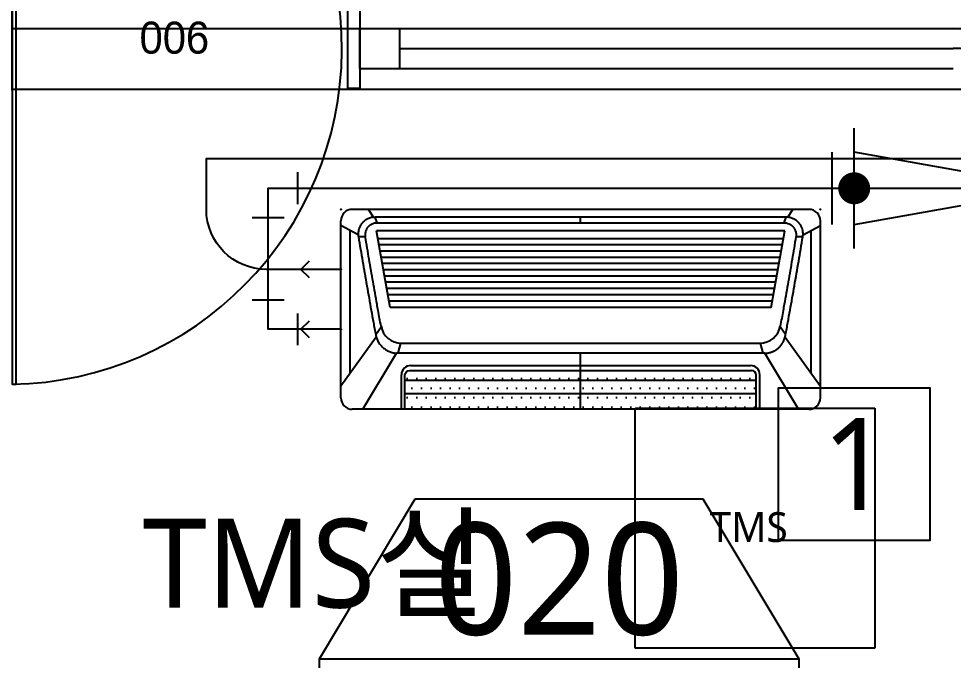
# Model space of a CAD drawing. Extents: x 11551484 to 2613213153046, y -2602833546311 to 14142.
# Drawn here: x 23025727 to 23028066, y -28526675 to -28525070 of the extents above; entities that cross this region are included whole.
import ezdxf
from ezdxf.enums import TextEntityAlignment as Align

# ---------------------------------------------------------------- set-up
doc = ezdxf.new("R2010")
doc.units = 0
doc.header["$LTSCALE"] = 1000
doc.header["$MEASUREMENT"] = 0
doc.header["$PDMODE"] = 35
doc.linetypes.add('DH-HID2', pattern=[1.2000000000000002, 0.8, -0.4])
doc.layers.get('0').update_dxf_attribs({"linetype": 'CONTINUOUS'})
for name, color, linetype in [('0-ELC TEXT', 7, 'CONTINUOUS'), ('03-TEXT', 3, 'CONTINUOUS'), ('2.글자선', 60, 'CONTINUOUS'), ('5.창호', 4, 'CONTINUOUS'), ('CO-DO-FR', 7, 'CONTINUOUS'), ('CO-DOOR', 8, 'CONTINUOUS'), ('DVM_DRAIN', 5, 'CONTINUOUS'), ('DVM_DRAIN_MARK', 7, 'CONTINUOUS'), ('DVM_INDOOR', 7, 'CONTINUOUS'), ('DVM_INOUT_MARK', 2, 'CONTINUOUS'), ('DVM_INOUT_NAME', 7, 'CONTINUOUS'), ('DVM_PIPE', 3, 'CONTINUOUS'), ('DVM_ROOM', 2, 'CONTINUOUS'), ('DVM_UNIT_BP', 7, 'CONTINUOUS'), ('DVM_UNIT_DP', 4, 'CONTINUOUS'), ('DVM_UNIT_LP', 3, 'CONTINUOUS'), ('FU-FURM', 251, 'DH-HID2'), ('wall', 3, 'CONTINUOUS')]:
    doc.layers.add(name, color=color, linetype=linetype)
doc.styles.add('DVM_DEFAULT', font='malgun.ttf')
doc.styles.add('W-TEXT2', font='Dotum.ttf')
doc.styles.add('맑은 고딕', font='malgun.ttf')

# ---------------------------------------------------------------- blocks, each defined once
blk = doc.blocks.new('D-401')
at = {"layer": 'CO-DO-FR'}
for points in [[(0, 200.0000000000036), (30, 200.0000000000036), (30, 0), (0, 0)], [(900, 200.0000000000036), (870, 200.0000000000036), (870, 0), (900, 0)]]:
    blk.add_lwpolyline(points, close=True, dxfattribs=at)
at = {"layer": 'CO-DOOR'}
blk.add_lwpolyline([(860.0000000000036, 940), (860.0000000000036, -740), (870, -740), (870, 940)], close=True, dxfattribs=at)
blk.add_arc((884.7766637001769, 100.358675686166), 839.77133988104, 91.00823178979901, 268.3092965533871, dxfattribs=at)
at = {"layer": '2.글자선', "style": 'W-TEXT2'}
blk.add_text('900', height=80.00000000000001, dxfattribs=at).set_placement((464.2543132212013, 72.80467945244163), align=Align.MIDDLE_CENTER)
blk = doc.blocks.new('DVM_BACKGROUND')
at = {"layer": '5.창호', "ltscale": 30}
for p, q in [((11494873.83441699, -14252465.27273528), (11496359.24147333, -14252465.27273536)), ((11494873.83441699, -14252565.27273528), (11494873.83441699, -14252465.27273528)), ((11494973.83441699, -14252565.27273528), (11494973.83441699, -14252465.27273528)), ((11494873.83441699, -14252515.27273528), (11494873.834417, -14252515.27273528)), ((11494973.83441699, -14252515.27273528), (11496359.24147333, -14252515.27273536)), ((11494873.83441699, -14252565.27273528), (11496359.24147333, -14252565.27273535))]:
    blk.add_line(p, q, dxfattribs=at)
for centre, radius, start, end in [((11496359.24147333, -14252865.27273536), 400.0000000018626, 359.9999999994664, 89.9999999997332), ((11496359.24147333, -14252865.27273535), 350.0000000018626, 6.09838318747893e-10, 89.99999999969509)]:
    blk.add_arc(centre, radius, start, end, dxfattribs=at)
at = {"layer": 'FU-FURM'}
blk.add_lwpolyline([(11496162.54809182, -14254015.16059517), (11495562.54809182, -14254015.16059517), (11495562.54809182, -14253415.16059517), (11496162.54809182, -14253415.16059517)], close=True, dxfattribs=at)
at = {"layer": 'CO-DOOR', "rotation": 180}
blk.add_blockref('D-401', (11494873.834417, -14252415.27273528), dxfattribs=at)
at = {"layer": '0-ELC TEXT', "color": 8, "style": '맑은 고딕'}
blk.add_text('TMS', height=74.66666666666666, dxfattribs=at).set_placement((11495749.21194715, -14253675.13635524), align=Align.TOP_LEFT)
at = {"layer": '03-TEXT', "style": '맑은 고딕'}
blk.add_text('TMS실', height=222.2222222222222, dxfattribs=at).set_placement((11494329.82729661, -14253691.7040983), align=Align.TOP_LEFT)
blk = doc.blocks.new('DVM_DP_VEC')
at = {"layer": 'DVM_UNIT_DP', "color": 0}
blk.add_line((0, 0), (100, 0), dxfattribs=at)
blk.add_lwpolyline([(78.78679656440357, 21.21320343559637), (100, 0), (78.78679656440357, -21.21320343559637)], dxfattribs=at)
blk.add_point((0, 0), dxfattribs=at)
blk = doc.blocks.new('DVM_LP_VEC')
at = {"layer": 'DVM_UNIT_LP', "color": 0}
blk.add_line((0, 0), (100, 0), dxfattribs=at)
blk.add_lwpolyline([(78.78679656440357, 21.21320343559637), (100, 0), (78.78679656440357, -21.21320343559637)], dxfattribs=at)
blk.add_point((0, 0), dxfattribs=at)
blk = doc.blocks.new('DVM_ID_CST_WF1W_AP_970X135X410_T_BLO')
at = {"layer": 'DVM_INDOOR'}
h = blk.add_hatch(dxfattribs=at)
h.set_pattern_fill('DOTS', color=0, scale=15)
h.set_pattern_definition([(0, (0.0003496646069152121, -0.09714505920308886), (11.90625, 23.8125), [0, -23.8125])])
h.paths.add_polyline_path([(427.7677599780375, 403.0051856108724, 0.414213562372542), (439.7677599780149, 415.0051856108725), (439.767759978015, 426.8167993794647), (-439.7670373938232, 426.8167993794648), (-439.7670373938232, 415.0051856108725, 0.4142135623736464), (-427.7670373938006, 403.0051856108724)])
h.paths.add_polyline_path([(-439.7670373938232, 461.5746551591514), (-439.7670373938232, 426.8167993794648), (439.7677599780149, 426.8167993794647), (439.7677599780149, 461.5746551591515)])
h.paths.add_polyline_path([(-439.7670373938232, 500.0072533002758), (-439.7670373938232, 461.5746551591514), (439.7677599780149, 461.5746551591515), (439.7677599780149, 499.9927466878061)])
at = {"layer": 'DVM_INDOOR', "color": 0}
for p, q in [((-571.4990598701573, 500.0094260231808), (571.5009401298428, 499.990573945807)), ((-545.4900229083936, 500.0089970429732), (-461.030374221046, 359.8761124277978)), ((-448.4634829360526, 499.9926032529292), (-448.4634829360526, 413.5951200376015)), ((0.0003612920958175891, 499.4283078184637), (0.0003612920958175891, 359.8821821272629)), ((448.4642055202443, 499.9926032529292), (448.4642055202443, 413.5951200376015)), ((545.491903168079, 500.0089970429732), (461.0322544807315, 359.8761124277978)), ((-599.9995299350786, 471.5094260270573), (-599.9995299350786, 28.5094260348105)), ((600.0004700649214, 471.4905739496835), (600.0004700649214, 28.49057395743668)), ((-439.6487621943843, 461.5746551591514), (439.7677599780149, 461.5746551591515)), ((-511.5392769307662, 319.3819922798672), (-599.9995299350786, 442.4832492327834)), ((439.7677599780149, 426.8167993794647), (-439.7670373938232, 426.8167993794648)), ((511.5411571904516, 319.3819922798672), (600.001410194764, 442.4832492327834)), ((-576.7856731563688, 410.0078044116944), (-576.7856731563688, 52.8196653084136)), ((576.7863884121195, 410.0078044250793), (576.7863884121194, 52.85681538480305)), ((425.4642055202442, 390.5951200376015), (-425.6456984023123, 390.5951200376034)), ((-461.030374221046, 359.8761124277978), (460.864802429351, 359.8882496373798)), ((-456.7012947595977, 359.876169422287), (-449.8262625753444, 334.7326790564393)), ((456.7053250291463, 359.8881948757862), (449.8132476263348, 334.7342913305408)), ((448.4619465166802, 334.7329617396376), (-448.4613554322693, 334.7326016648243)), ((-513.0335569589384, 313.227332262455), (-499.2988562865949, 293.7900992585036)), ((513.0342722146892, 313.2273322624525), (499.2995715422561, 293.7900992585048)), ((-476.8691402362415, 245.7597731332264), (-511.1463967359131, 53.39360460217856)), ((-476.8691402362433, 245.7597731332266), (476.869855491873, 245.7597731332266)), ((476.8698554918732, 245.7597731332266), (511.1667994104088, 53.39360460217856)), ((-482.6080843217968, 213.5524497389874), (482.6120957862732, 213.5524497389874)), ((-479.7912322273677, 229.3608049009347), (479.7936258101134, 229.3608049009347)), ((-485.3887959221527, 197.9469173546961), (485.3944045107752, 197.9469173546961)), ((-490.9136592278325, 166.9410290689291), (490.9224410662761, 166.9410290689291)), ((-488.1692921244019, 182.3425937984354), (488.1764977134545, 182.3425937984354)), ((-493.6936343020755, 151.3396301165635), (493.7040128416355, 151.3396301165635)), ((-499.2525220345811, 120.1427945586584), (499.2660933661667, 120.1427945586584)), ((-496.4732692096385, 135.7401402014881), (496.4852442549376, 135.7401402014881)), ((-502.0670361433858, 104.3475603224379), (502.082224013861, 104.3475603224379)), ((-507.5875860502828, 73.3658791081211), (507.6059446931439, 73.3658791081211)), ((-504.8097190014089, 88.95544768650595), (504.8264821539148, 88.95544768650595)), ((-556.6926943567372, 63.38787146065474), (-599.9995299350786, 40.60998617261016)), ((-556.1505670930944, 68.44762483789405), (-538.9118146675594, 68.44762483789405)), ((-511.1463967359131, 53.39360460217856), (511.1667994104085, 53.39360460217856)), ((538.9125299232195, 68.46078648941202), (556.1512823488431, 68.44762483789142)), ((556.6937252461644, 63.38770585423581), (600.0004700649214, 40.6899388878962)), ((-509.1673464636715, 33.32039268178002), (-514.6005191329434, 19.49134255372971)), ((509.1680617193318, 33.32039268178002), (-509.1673464636715, 33.32039268178002)), ((0.0003576278308027585, 33.32039268178002), (0.0003881806525782849, 19.49141748498572)), ((509.1680617193318, 33.32039268178002), (514.6012343886863, 19.49134255372709)), ((-571.5, 0), (571.5, 0)), ((-518.588622010773, 19.66940395804837), (-530.8782315779408, 0.008756043305133118)), ((-514.6004580273811, 19.49149241624435), (514.6012343886863, 19.49134255372709)), ((518.5893372665213, 19.66940395804587), (530.8807938719937, -0.008756085566345509))]:
    blk.add_line(p, q, dxfattribs=at)
for points in [[(-439.7670373938232, 499.9927466878061), (-439.7670373938232, 415.0051856108724, 0.414213562372544), (-427.7670373938458, 403.0051856108724)], [(439.7677599780149, 499.9927466878061), (439.7677599780149, 415.0051856108724, -0.414213562372544), (427.7677599780374, 403.0051856108724), (-427.8324047024502, 403.0051856092625)]]:
    blk.add_lwpolyline(points, format="xyb", dxfattribs=at)
for centre, radius, start, end in [((-571.4995299350786, 471.5094260270573), 28.5, 89.99905499171612, 180), ((571.5004700649215, 471.4905739496835), 28.5, 0, 89.99905499171611), ((-425.4634829360526, 413.5951200376015), 23, 180, 270.0000000000001), ((425.4642055202443, 413.5951200376015), 23, 269.9999999999999, 0), ((-448.4613345565796, 282.7326016648281), 52, 90.00002300171, 169.5496180705391), ((448.4619673923672, 282.7329617396417), 52, 10.44983575181685, 90.0000230017069), ((-571.4914828504978, 28.50804584568638), 28.50804711799102, 179.9972260810626, 269.9828821411303), ((571.5085142349991, 28.49195459122097), 28.491955863373, 269.9828783344734, 359.997223620263)]:
    blk.add_arc(centre, radius, start, end, dxfattribs=at)
for points, knots in [([(-461.0303742826957, 359.8761123591447), (-461.0713464346616, 359.8750692814621), (-461.1532895920034, 359.8729831552875), (-461.2761936597879, 359.8695168083795), (-461.3990870283174, 359.8658036399003), (-461.5219685477475, 359.8618194032831), (-461.6448378302766, 359.8575705301053), (-461.7676942754322, 359.853055274809), (-461.8905373081193, 359.8482738952109), (-462.0133663042764, 359.8432257864219), (-462.1361806331149, 359.8379105547832), (-462.2589796612872, 359.8323277492408), (-462.3817627556425, 359.8264769331826), (-462.5045292826762, 359.8203576651851), (-462.6272786086784, 359.8139695041755), (-462.7500100996931, 359.8073120080516), (-462.872723121531, 359.8003847340538), (-462.9954170397657, 359.7931872386685), (-463.1180912197365, 359.785719077657), (-463.2407450265466, 359.7779798060507), (-463.3633778250651, 359.7699689781551), (-463.485988979927, 359.7616861475508), (-463.6085778555334, 359.7531308670995), (-463.7311438160527, 359.7443026889349), (-463.8536862254184, 359.735201164504), (-463.9762044473368, 359.725825844426), (-464.0986978452652, 359.7161762790302), (-464.2211657873941, 359.7062520159616), (-464.3436076645592, 359.6960526060674), (-464.466022991151, 359.6855787508627), (-464.5884113074208, 359.6748311450542), (-464.7107721583591, 359.6638104854534), (-464.8331050889187, 359.6525174694346), (-464.9554096439788, 359.6409527954197), (-465.0776853684074, 359.6291171628666), (-465.1999318068431, 359.6170112718142), (-465.322148504508, 359.6046358246982), (-465.4443350041713, 359.591991519524), (-465.566490857479, 359.5790790753416), (-465.6886155826749, 359.5658991371608), (-465.810708822378, 359.5524526307844), (-466.2961797340772, 359.4979113800378), (-467.0829308002071, 359.4001230329179), (-468.1078434240903, 359.2518765203109), (-468.948107831071, 359.1152589949633), (-469.4795561141054, 359.0203874047833), (-469.757763830245, 358.96814065136), (-469.8396561624802, 358.9526421014348), (-469.9144083598774, 358.9383934583842), (-470.0036569248791, 358.9215354209061), (-470.1265483415398, 358.898084404137), (-470.2942496731052, 358.8657000275525), (-470.7447386649073, 358.7771977634714), (-471.420632381702, 358.63686080852), (-472.2842237151613, 358.4419993154387), (-473.0835486450144, 358.248291742498), (-473.7172857876312, 358.0845318171427), (-474.214906001604, 357.9499895251687), (-474.5851992127812, 357.8469521069631), (-474.9775503908543, 357.734565165359), (-475.3868311734689, 357.6138212067856), (-475.7627834398857, 357.4995286986646), (-476.044915385168, 357.411820157955), (-476.2210385665746, 357.3563328423353), (-476.3158459037693, 357.3265364702408), (-476.3871019437543, 357.3039704138394), (-476.4698564159573, 357.2777478121517), (-476.6240541531895, 357.2277952400953), (-476.8869778133037, 357.1413141223099), (-477.2379323819721, 357.0233284588327), (-477.5915997349873, 356.901488044038), (-477.8634829967755, 356.8057915184335), (-478.04411048101, 356.7412283473702), (-478.1635102402511, 356.6975736385251), (-478.2843023395433, 356.65358412777), (-478.4311243780057, 356.599748699213), (-478.6361386089893, 356.5238821288729), (-479.0057709585676, 356.385330390863), (-479.5163830570007, 356.1888139516696), (-480.1438537238153, 355.9380841488175), (-480.7578777157491, 355.6837925004508), (-481.319616060716, 355.4429168367611), (-481.776812531745, 355.2411492988574), (-482.0982082472904, 355.0961255527544), (-482.367375462675, 354.9726694848951), (-482.586565704346, 354.8709701069396), (-482.7986856454982, 354.7712708946158), (-482.9688148044984, 354.6905224988707), (-483.1563078980475, 354.6006432040908), (-483.3610652749537, 354.5014371676459), (-483.5829787346079, 354.3926959943872), (-483.8219390757313, 354.2742130475985), (-484.0777796983771, 354.1456751578823), (-484.2857610132705, 354.0400221723064), (-484.5034651316319, 353.9277827036945), (-484.7616044446054, 353.7935847174594), (-485.0781018663868, 353.626312733643), (-485.3455089374609, 353.4827433015532), (-485.6556468746339, 353.3146358078919), (-486.0318579974933, 353.1071782588052), (-486.389713230983, 352.9039790274807), (-486.6644523598031, 352.7456936920123), (-487.0049232365975, 352.5479460620298), (-487.50499479632, 352.2510198761146), (-488.0827684004475, 351.8976219102701), (-488.5878569598431, 351.5803847404074), (-489.0359274949788, 351.2916015595021), (-489.4862069984638, 350.9955084603778), (-489.8949910842675, 350.7207921401109), (-490.2566692606083, 350.4726871517047), (-490.5154444893851, 350.2926801723666), (-490.7290939453453, 350.14213290247), (-490.9710650211341, 349.9700844600443), (-491.2452826320132, 349.7726977890177), (-491.6134580776536, 349.5034155614705), (-491.9797672686591, 349.2304865714531), (-492.2942379724946, 348.9913756187578), (-492.5151186913595, 348.8212142618406), (-492.6871045786982, 348.6877670309502), (-492.8382169534605, 348.5694512154574), (-492.9325145094206, 348.4952061210625), (-492.9765505125122, 348.4603752504585), (-493.0100074576278, 348.4338854189892), (-493.0545197365923, 348.39857251684), (-493.1005602406999, 348.3619666597278), (-493.1434181496165, 348.3278451220529), (-493.1720779638731, 348.3049406364512), (-493.1900333940041, 348.290637734463), (-493.1982896020775, 348.2840720380464), (-493.206545853528, 348.2774463073363), (-493.2113630460044, 348.2736593509891), (-493.212703040494, 348.2725614354194), (-493.2128593037244, 348.2723263976803), (-493.2130431638393, 348.2721286997096), (-493.213231095247, 348.2719586536656), (-493.2133937287911, 348.2717845625245), (-493.2135876217787, 348.2717094585419), (-493.2137173005904, 348.2715508008743), (-493.213840825061, 348.2713908896648), (-493.2140195384602, 348.2712936119462), (-493.2141665111958, 348.2711569163496), (-493.214325382892, 348.271027190025), (-493.2145291946103, 348.2709716434575), (-493.2146602122896, 348.2708083031268), (-493.2147730830411, 348.2706415500315), (-493.214947105794, 348.2705346061769), (-493.2150858858383, 348.2703904097029), (-493.215237465959, 348.2702528218735), (-493.2154343123887, 348.2701867911633), (-493.2155726527149, 348.2700357718368), (-493.2157042304216, 348.2698828262788), (-493.215887723627, 348.2697956004833), (-493.216042475635, 348.2696666307442), (-493.216208728526, 348.2695450612396), (-493.2164177863267, 348.2694997228919), (-493.2165497028143, 348.269333575549), (-493.2166573063164, 348.2691635983063), (-493.2168288768526, 348.2690517558729), (-493.2169638343717, 348.2689037053293), (-493.2171115654148, 348.2687620554086), (-493.2173063924531, 348.2686909863878), (-493.2174405289159, 348.2685362574813), (-493.2175680076507, 348.2683797660395), (-493.2177491481359, 348.2682875407698), (-493.2178998358904, 348.2681547695049), (-493.2180625032929, 348.2680291626284), (-493.2182681167451, 348.267978653659), (-493.218403556089, 348.2678190107512), (-493.2185204527279, 348.2676554848833), (-493.2186969347265, 348.2675537230481), (-493.2188394122818, 348.2674133578194), (-493.2189948481148, 348.2672798484408), (-493.2191936783245, 348.2672187730814), (-493.21933618095, 348.2670714396687), (-493.2194721030637, 348.2669221524105), (-493.219658298161, 348.2668388081678), (-493.2204006690727, 348.2662687971999), (-493.2227923919588, 348.2643032180353), (-493.228077013481, 348.2601182474047), (-493.2367489501414, 348.2531475758321), (-493.2489018339609, 348.2434225021821), (-493.2645058486028, 348.2309088944672), (-493.3025320760075, 348.2004040281228), (-493.3594742974965, 348.1546116057569), (-493.4318162918421, 348.0962222550008), (-493.498334925865, 348.0423495761416), (-493.5613352071944, 347.9911572347565), (-493.6231112663663, 347.9407955304175), (-493.7053647152738, 347.8735147922632), (-493.8079967233434, 347.7891947622), (-493.930898828504, 347.6877048498334), (-494.0534237045638, 347.5857684054845), (-494.1756318323303, 347.4834615008438), (-494.2975810694425, 347.3808548753549), (-494.4191823527096, 347.2778448476733), (-494.5404759607302, 347.1744818845173), (-494.6615099973865, 347.0708239388119), (-494.7821409464248, 346.9667058571824), (-494.9024419499722, 346.8622159697304), (-495.0224807609379, 346.7574338754337), (-495.1421638058421, 346.6522545060377), (-495.2615335504761, 346.546729033136), (-495.3806366429199, 346.4409117180537), (-495.4993461948761, 346.3346620525342), (-495.6177261017847, 346.2280546711045), (-495.7358366035605, 346.1211580451817), (-495.853584955046, 346.0138718391924), (-495.9710128232798, 345.9062446082762), (-496.0881714041327, 345.7983335936158), (-496.2049019149595, 345.6899686762502), (-496.3212857308395, 345.5812411101223), (-496.4373974295831, 345.4722322989861), (-496.5531390850422, 345.3628400876493), (-496.6685548673865, 345.2531139545576), (-496.7836926904247, 345.1431056985694), (-496.8984223082757, 345.0326811469013), (-497.0128092928041, 344.9219115572997), (-497.1269153214189, 344.8108621839809), (-497.2406455084549, 344.6994376640206), (-497.3540426979353, 344.5876844439202), (-497.4671577174172, 344.4756553968164), (-497.5798397029312, 344.3632001986323), (-497.692165554686, 344.2503992346885), (-497.8042061648232, 344.137324702856), (-497.915863943055, 344.0238821527326), (-498.0271830752677, 343.9101176935332), (-498.1382117116275, 343.796079769482), (-498.2488196505828, 343.6816435643826), (-498.3590724408841, 343.5668754317493), (-498.4690314755767, 343.4518359409664), (-498.5786025274797, 343.3364372576514), (-498.687827644269, 343.2207218740983), (-498.7967588703746, 343.1047402414166), (-498.9052318165004, 342.9883400451631), (-499.0133308817615, 342.871603269467), (-499.1211326734335, 342.7546023906033), (-499.2285397299597, 342.6372495775879), (-499.3355957278366, 342.5195873491357), (-499.442347402877, 342.4016595388419), (-499.5486681017539, 342.2833533082814), (-499.6546214763871, 342.1647287068038), (-499.760267014206, 342.0458404818264), (-499.8655133442455, 341.926609609723), (-499.9704015605794, 341.8070748342184), (-500.0749799929599, 341.6872797941025), (-500.1791058009919, 341.5671014589828), (-500.2828517658957, 341.4466058761089), (-500.3862844748912, 341.3258520580688), (-500.489312403259, 341.2047639452811), (-500.5919763494271, 341.0833786154001), (-500.694322724371, 340.9617365943022), (-500.8132060635503, 340.8194009647702), (-500.9484760367548, 340.6562491828408), (-501.0830180263604, 340.4925192248446), (-501.2001773887373, 340.3488072066738), (-501.3002791118934, 340.2253795327308), (-501.3999120000442, 340.1015841179067), (-501.499150713006, 339.9774840006762), (-501.5980636885608, 339.8531355401032), (-501.712968963893, 339.7076895666971), (-501.8437053959015, 339.5410210517448), (-501.9898871153766, 339.3528502634768), (-502.1351892907198, 339.1640177318563), (-502.2796392724172, 338.9745691303805), (-502.4232469116089, 338.7845001112448), (-502.5659381399703, 338.5937787449313), (-502.7077167299542, 338.4023965982366), (-502.848633688161, 338.2104192150742), (-502.9886897761012, 338.0178388785601), (-503.1278132220343, 337.8246318198407), (-503.265999425121, 337.6307767176784), (-503.36546946559, 337.4900857100947), (-503.4271953648988, 337.4023275905383), (-503.4519155655898, 337.3671285421976), (-503.477872679036, 337.3301091493042), (-503.5050617897227, 337.2912659653039), (-503.5334816083894, 337.2505981599562), (-503.561220689159, 337.2108108334191), (-503.5845746187058, 337.1773135325931), (-503.5997253941282, 337.1554374565924), (-503.6067441515117, 337.1454259185917), (-503.6088658722015, 337.1423133152038), (-503.6095030185195, 337.1413798780118), (-503.6101972162969, 337.1403623786812), (-503.610891446968, 337.139344901925), (-503.6115856420474, 337.1383274004576), (-503.6122798198853, 337.1373098869497), (-503.6129739755647, 337.136292358007), (-503.6136681104022, 337.1352748145392), (-503.6143622240447, 337.1342572563033), (-503.6150563165868, 337.1332396833649), (-503.6157503880024, 337.1322220957072), (-503.616444438298, 337.1312044933349), (-503.6171384674717, 337.1301868762475), (-503.6178324755233, 337.1291692444457), (-503.6185264624526, 337.12815159793), (-503.6192204282593, 337.1271339367003), (-503.619914372943, 337.1261162607578), (-503.6206082965032, 337.1250985701025), (-503.6213021989399, 337.1240808647348), (-503.6219960802525, 337.1230631446553), (-503.622689940441, 337.1220454098645), (-503.6233837795046, 337.1210276603627), (-503.6240775974425, 337.12000989615), (-503.6247713942585, 337.1189921172293), (-503.6254651699364, 337.1179743235905), (-503.6261589245346, 337.1169565152742), (-503.626852657834, 337.1159386921307), (-503.6275463706502, 337.1149208547211), (-503.6282400599378, 337.1139030009529), (-503.6289221757722, 337.1129021030162), (-503.6295579976761, 337.1119690288821), (-503.6305078350445, 337.1105754097663), (-503.6338195109672, 337.1057076602721), (-503.6447124991719, 337.0899972861662), (-503.6677433835041, 337.0564707105405), (-503.7060438348576, 337.0007948691265), (-503.7594439775366, 336.9228522541148), (-503.827882046997, 336.8225997465619), (-503.9083919846973, 336.7040734823759), (-503.9951873529826, 336.5755441646997), (-504.0825588902508, 336.4453361134484), (-504.1676868261432, 336.3176843933307), (-504.2505911609214, 336.1926040507088), (-504.3312931914079, 336.0701107445795), (-504.4098133785681, 335.950219405157), (-504.4861718882985, 335.8329446092123), (-504.5603884262578, 335.7183004796478), (-504.6324823450082, 335.6063007567447), (-504.7024723596119, 335.4969586499624), (-504.7703775182338, 335.3902873742739), (-504.9445588661374, 335.1151656775381), (-505.2221979818632, 334.6684789888491), (-505.6076232728651, 334.0286459825086), (-506.0130509815142, 333.3322649441981), (-506.3515225242049, 332.7284885645792), (-506.5816130521216, 332.3067205741442), (-506.6788967618197, 332.1264649621922), (-506.7246247390226, 332.0414529254124), (-506.7506307714716, 331.9929330071943), (-506.7779658424708, 331.9419183902988), (-506.8226964787627, 331.857296594362), (-506.9041290066236, 331.7023247461454), (-507.024008952988, 331.4717864580061), (-507.1690555673129, 331.189275937793), (-507.3248121772847, 330.8809544814796), (-507.4797965002081, 330.5691349912524), (-507.632732404136, 330.2563344465333), (-507.7836180546599, 329.9425671628422), (-507.9324603399327, 329.6278513415197), (-508.064459220536, 329.3439411071775), (-508.1728824101015, 329.1075177133043), (-508.2511368582354, 328.9353148159215), (-508.3067964023539, 328.8120334387046), (-508.3509168606115, 328.7138392629881), (-508.4246939947104, 328.5501832427967), (-508.5483699780098, 328.2705524982528), (-508.7305659133942, 327.8480578120112), (-508.9507440578063, 327.322982442669), (-509.1702991746652, 326.7822372529799), (-509.3649409616385, 326.2881847943656), (-509.5126130605643, 325.904040930434), (-509.6158236009885, 325.6292888448856), (-509.6899206952539, 325.4290928538886), (-509.7491498851241, 325.2681755252354), (-509.8157569182231, 325.0856715441661), (-509.8895625320449, 324.8815147801091), (-509.9703202285264, 324.655615895255), (-510.0408892876646, 324.4558468904551), (-510.0993722509818, 324.2883940930029), (-510.1439511688623, 324.1594696130498), (-510.1892636259333, 324.0271742861601), (-510.2352807732955, 323.8914989285664), (-510.2819820570803, 323.7524374278891), (-510.3293439035103, 323.6099827397294), (-510.3773428603583, 323.4641280083636), (-510.425954721924, 323.3148662639622), (-510.4751547683118, 323.1621905150653), (-510.5249176982843, 323.0060937311806), (-510.5752176386331, 322.8465688508863), (-510.6260282470264, 322.683608802522), (-510.6773226300731, 322.5172064985912), (-510.7290733288912, 322.347354845302), (-510.7812523201151, 322.174046751997), (-510.8338310133065, 321.9972751387729), (-510.886780249403, 321.8170329444027), (-510.9400702990531, 321.6333131344075), (-510.9936708602395, 321.446108709082), (-511.0475510588506, 321.2554127124403), (-511.1016794378227, 321.0612182383141), (-511.1560239900116, 320.8635184480531), (-511.2105520235991, 320.6623065444844), (-511.2652306688501, 320.4575759116969), (-511.320024943843, 320.2493196128819), (-511.3749065917925, 320.0375324853647), (-511.4298216361424, 319.8222032934124), (-511.4848115540269, 319.6033444841502), (-511.5210304807722, 319.456147498619), (-511.5392769307662, 319.3819922798672)], [0, 0, 0, 0, 0.001764710001625698, 0.003529370618493375, 0.005293982243509146, 0.007058545272110827, 0.008823060102966844, 0.01058752712587394, 0.01235194632070891, 0.01411631719642513, 0.01588063927323871, 0.01764491211280482, 0.01940913531855802, 0.02117330853604676, 0.02293743145327849, 0.02470150380105694, 0.02646552535332564, 0.02822949592750999, 0.02999341538486676, 0.03175728363082379, 0.03352110061533865, 0.03528486633323553, 0.03704858082456396, 0.03881224417495116, 0.04057585651595121, 0.04233941802540298, 0.04410292892778397, 0.04586638949457542, 0.04762980025639782, 0.04939316257834039, 0.05115647797052509, 0.05291974787828473, 0.05468297368228422, 0.05644615669863947, 0.05820929817903501, 0.05997239931085269, 0.06173546121728642, 0.06349848495747668, 0.06526147152663847, 0.06702442185618518, 0.06878733681386696, 0.07055021720389902, 0.08805884916942278, 0.1029200028584525, 0.1151366593153826, 0.1247115438933827, 0.1261633876673543, 0.1273248485420242, 0.1283001718163082, 0.1294399409221027, 0.1312355757192111, 0.1336869859118814, 0.1367940478467172, 0.1510030519011308, 0.1634077871428679, 0.1749109716686401, 0.1864145215153534, 0.1915897700965117, 0.1971062505603841, 0.2029638713787736, 0.2091625329225806, 0.2154794019636507, 0.2198826496397384, 0.2218837759489633, 0.2234302270142916, 0.2241616539959857, 0.2251020469743693, 0.2271680143195501, 0.2311406289153521, 0.2370194507864979, 0.2431100872850334, 0.2472467602760261, 0.2494299521600685, 0.2513692703648902, 0.2527206143940439, 0.2549650959541241, 0.2581026073636057, 0.2621329983166878, 0.2719618008867897, 0.2816596220298475, 0.2912266597462142, 0.3005769879825395, 0.3079759853009561, 0.3127439249897269, 0.3157590194684893, 0.3207265943402765, 0.3231480828074483, 0.3258509574659587, 0.3288351935122513, 0.3321007633934455, 0.3356476368649932, 0.3394757810292164, 0.3435851603656398, 0.3479757367606942, 0.3495201787653867, 0.3541315100381924, 0.3605028824282681, 0.3649339661795291, 0.3672000295171146, 0.375692425250424, 0.3834320745857189, 0.3849189889479382, 0.3893450529036144, 0.4003853925743308, 0.4099599751796675, 0.4185070933178612, 0.4260670473263357, 0.4329127293045568, 0.4417115042249566, 0.4472736708826443, 0.451798012872408, 0.4552846395986914, 0.458527599556747, 0.4645822379462354, 0.4698328208841077, 0.4781684939605688, 0.484251469831021, 0.4868431802776811, 0.4901744217302551, 0.4936248331720654, 0.4951071149903015, 0.4953423103364495, 0.4960424314079109, 0.4969446295618702, 0.4977888711471911, 0.4985751565110938, 0.4993034859811544, 0.499368676475171, 0.4995635671754833, 0.4997579563889286, 0.4998236532468631, 0.4998284731465666, 0.499832000381889, 0.4998357284529899, 0.4998400596469758, 0.4998429542100113, 0.4998458543888518, 0.499848739591738, 0.49985161406692, 0.499854481955754, 0.4998573443785027, 0.4998602638927418, 0.4998632189729317, 0.4998661060482749, 0.4998689877733165, 0.4998718474195404, 0.4998747272216385, 0.4998776199965069, 0.4998805484375178, 0.4998834230099971, 0.499886279132751, 0.4998891612685812, 0.4998920148212644, 0.4998949574750482, 0.4998979485403494, 0.4999008394853338, 0.4999037265763551, 0.4999065850908783, 0.4999094767431124, 0.49991236939755, 0.4999152827028483, 0.4999181615608596, 0.4999210258025664, 0.4999238997641895, 0.499926756682461, 0.499929680576573, 0.4999326559324266, 0.4999355402635638, 0.4999384058761218, 0.4999412671667903, 0.4999441372189255, 0.4999470321404173, 0.4999499776985603, 0.4999528500496291, 0.4999557001747068, 0.4999585973048469, 0.4999614890834969, 0.4999959497843635, 0.5000919673554582, 0.5002516763576188, 0.5004750767056564, 0.500762168279883, 0.5011129509259417, 0.5025742049348769, 0.5039085556071908, 0.5051160046086094, 0.5062599934892414, 0.5074039816714822, 0.50854796958163, 0.5108357144109285, 0.5131234592287736, 0.5154112016302771, 0.517698707352656, 0.5199862136671888, 0.5222737187145166, 0.5245609808952734, 0.5268482425051121, 0.5291355020434666, 0.5314225154283142, 0.5337095289347809, 0.5359965417357986, 0.5382833015214131, 0.5405700602632397, 0.5428568181640053, 0.54514331785438, 0.5474298167796084, 0.5497163155977289, 0.5520025477791795, 0.5542887775786127, 0.5565750077097084, 0.5588609703695915, 0.56114693109741, 0.5634328927054968, 0.5657185762406656, 0.5680042566042458, 0.5702899390610963, 0.5725753399277115, 0.5748607374941217, 0.5771461370479384, 0.5794312441055286, 0.5817163459603263, 0.5840014526120688, 0.5862862691293661, 0.588571080195875, 0.5908558945693627, 0.5931404029707276, 0.5954249051255726, 0.5977094133955783, 0.5999936153627987, 0.6022778107570652, 0.6045620104864954, 0.6068458875048196, 0.6091297575356218, 0.611413632627993, 0.6136971842033276, 0.6159807293207723, 0.6182642797378909, 0.6205474969527581, 0.6228307059624489, 0.6251139234596103, 0.6273968093034324, 0.6296796867810989, 0.6319625697643656, 0.6342451046592303, 0.6365276301152791, 0.6388101660466293, 0.641092361422112, 0.6433745472522713, 0.6456567386574922, 0.6479385662225519, 0.6502203851069703, 0.6525022130559578, 0.6559244058773428, 0.6593465946561873, 0.6616276763550041, 0.6639087485864302, 0.6661898312630905, 0.6684705397900168, 0.6707512389957458, 0.6730319434885157, 0.6764523956736416, 0.6798728471605695, 0.6832926988239183, 0.6867125465786433, 0.6901317642053528, 0.6935509817336186, 0.6969695774726518, 0.7003881684570402, 0.7038060168941803, 0.7072237233067329, 0.7106406413340184, 0.7140576938593932, 0.714643515852078, 0.715260925122124, 0.71590992217088, 0.7165905075238375, 0.7173026817304227, 0.7180464415480201, 0.7186791609871033, 0.7190611354825672, 0.7191923625714025, 0.7192056684926941, 0.7192233492083836, 0.7192410299279587, 0.7192587106514186, 0.7192763913787638, 0.7192940721099925, 0.7193117528451056, 0.7193294335841034, 0.7193471143269841, 0.7193647950737495, 0.719382475824398, 0.7194001565789304, 0.7194178373373458, 0.719435518099644, 0.7194531988658264, 0.7194708796358904, 0.7194885604098383, 0.7195062411876685, 0.7195239219693799, 0.7195416027549747, 0.7195592835444521, 0.7195769643378103, 0.7195946451350502, 0.7196123259361715, 0.7196300067411757, 0.7196476875500609, 0.7196653683628264, 0.7196830491794738, 0.7197007300000017, 0.7197184108244105, 0.7197352076111632, 0.7197493522767051, 0.7197910365772616, 0.7199887347155274, 0.7205725908083411, 0.721542611476304, 0.7228988076819125, 0.7246411946793622, 0.7267697919458559, 0.7290690259236752, 0.7313198612185468, 0.7335222924593354, 0.7356763177865987, 0.7377819354155077, 0.7398391436339652, 0.7418479408009075, 0.7438083253448118, 0.74572029576243, 0.7475838506177588, 0.7493989885412833, 0.7511657082295036, 0.7616063603315187, 0.7720470046974925, 0.7833313812471521, 0.7963062087846088, 0.8018536577400155, 0.8040216320747051, 0.8051272826017293, 0.8060107360154659, 0.806392361125821, 0.8076197420369419, 0.8101327313880262, 0.81393147963446, 0.8188098717155567, 0.8238088290266139, 0.8288074147987453, 0.8338056473967558, 0.838803544565445, 0.8438011234525764, 0.8487984006316956, 0.8522872140568146, 0.8550025698244773, 0.8569443677965103, 0.8581125372112549, 0.8596387168802611, 0.8646755910196481, 0.871280372113749, 0.879453658486091, 0.8891961383977598, 0.8964145145570741, 0.9023227452885447, 0.9069205037791308, 0.9090547506350124, 0.9115163908087646, 0.914305458458456, 0.9174219914602847, 0.9208660312143789, 0.9246376224041607, 0.926546843473037, 0.9285052449465975, 0.9305128343248559, 0.9325696191026621, 0.9346756067723379, 0.9368308048254654, 0.9390352207539551, 0.9412888620505019, 0.943591736208548, 0.9459438507218233, 0.9483452131192599, 0.9507958311223428, 0.9532957125272844, 0.955844865141686, 0.9584432967809474, 0.9610910152643934, 0.9637880284111096, 0.9665343440355324, 0.9693299699428223, 0.9721749139240621, 0.9750691837513074, 0.9780127871725278, 0.9810057319064801, 0.9840480256382723, 0.9871396761109801, 0.9902806911671322, 0.9934710785133576, 0.9967108456786109, 1, 1, 1, 1]), ([(511.5404104709472, 319.3821118932584), (511.4336502342702, 319.7360927399697), (511.0769739508645, 320.878715260181), (509.5995853681956, 325.1366726828558), (506.3999062258457, 331.8917883886741), (501.5931709133728, 338.6660547955946), (497.0906985902401, 343.5279750988557), (493.410579995821, 346.8683578946759), (489.455687062114, 349.8786430206657), (483.851311064166, 353.4155066249588), (477.8205351944169, 356.2073370675695), (471.4957316135891, 358.1871665434965), (467.4493494513453, 359.0719056709842), (464.1762957368586, 359.5732296130726), (462.2506170903315, 359.781003699922), (461.1452468963597, 359.8681862399528), (460.864802429351, 359.8882496373797)], [0, 0, 0, 0, 0.01608518895956973, 0.05207365526348239, 0.196027520479133, 0.3399813856947836, 0.411958318302609, 0.4839352509104343, 0.5559121835182596, 0.6278891161260849, 0.7718429813417356, 0.8438199139495608, 0.9157968465573861, 0.9517853128612987, 0.9877737791652115, 1, 1, 1, 1]), ([(-513.033556958939, 313.227332262455), (-513.5056690191689, 310.6810291991712), (-514.4488033873345, 305.5884722323659), (-516.3289123715592, 295.4021363733843), (-519.6039738477882, 277.5736728821813), (-524.2389403865789, 252.0973490672152), (-529.7312774617153, 221.5148550020121), (-535.1541114705324, 190.9217437106297), (-540.5076787276296, 160.3183386316482), (-545.7926271904823, 129.7048731826622), (-551.0111374215787, 99.08192600714321), (-554.4425125822725, 78.65959459191626), (-556.1505670930944, 68.44762483789302)], [0, 0, 0, 0, 0.03125, 0.0625, 0.125, 0.25, 0.375, 0.5, 0.625, 0.75, 0.875, 1, 1, 1, 1]), ([(-511.5396951799869, 319.3821120100046), (-511.6717967554794, 318.9441078556351), (-512.2574878080429, 316.9148345598764), (-512.7317575754748, 314.8545452275291), (-513.0335569589383, 313.2273322624549)], [0, 0, 0, 0, 0.2166220423305636, 1, 1, 1, 1]), ([(513.0342722146883, 313.2273322624537), (512.7324728312245, 314.8545452275278), (512.2582030729208, 316.9148345202231), (511.6725120337736, 318.9441077775231), (511.5404104709468, 319.3821118932588)], [0, 0, 0, 0, 0.7833779727462047, 1, 1, 1, 1]), ([(540.575709729644, 159.8634561924709), (540.5494614987869, 160.014525130137), (538.7502941428642, 170.3684302817053), (535.1548267262823, 190.9217437106271), (529.7319927174652, 221.5148550020097), (524.2396556423295, 252.0973490672125), (519.6046891035384, 277.5736728821789), (516.3296276273098, 295.4021363733819), (514.4495186430848, 305.588472232364), (513.506384274919, 310.6810291991692), (513.0342722146892, 313.2273322624531)], [0, 0, 0, 0, 0.002952561866221171, 0.202362049492977, 0.4017715371197327, 0.6011810247464885, 0.8005905123732442, 0.9002952561866221, 0.9501476280933111, 1, 1, 1, 1]), ([(-538.9118146675598, 68.46078648941202), (-537.33758254134, 77.86023257107908), (-534.1824985435615, 96.6587586773471), (-529.3776394502383, 124.8464243088031), (-524.510169638809, 153.0252861755008), (-519.5861356615158, 181.1961438563826), (-514.609386443484, 209.3594337641442), (-510.3249462037013, 233.3117994246823), (-507.6930242129861, 247.8752629031555), (-506.7534158805374, 253.0561061938955)], [0, 0, 0, 0, 0.1526191009087555, 0.3052382018175109, 0.4578573027262663, 0.6104764036350218, 0.7630955045437772, 0.9157146054525326, 1, 1, 1, 1]), ([(506.7541311361978, 253.0561061938955), (507.6937394686464, 247.8752629031555), (510.3256614593614, 233.3117994246822), (514.6101016991437, 209.3594337641441), (519.5868509171759, 181.1961438563823), (524.5108848944695, 153.0252861755007), (529.3783547058987, 124.8464243088031), (534.1832137992222, 96.6587586773471), (537.3382977970008, 77.86023257107897), (538.9125299232204, 68.46078648941202)], [0, 0, 0, 0, 0.08428539454746853, 0.2369044954562237, 0.389523596364979, 0.5421426972737342, 0.6947617981824895, 0.8473808990912448, 1, 1, 1, 1]), ([(556.1512823488437, 68.44762483789086), (554.4432278380212, 78.65959459191387), (551.0118526773289, 99.08192600714105), (545.8191025958862, 129.5537090252304), (542.3222172604823, 149.8116150965857), (540.5757224062166, 159.8633832337913)], [0, 0, 0, 0, 0.3349869304479672, 0.6699738608959345, 1, 1, 1, 1]), ([(-556.6930030231761, 63.38785151250565), (-556.7211747485728, 62.79890994778631), (-556.7576535981655, 61.44704829694942), (-556.6953957805381, 58.56978760713147), (-556.3072071896624, 54.77183496186873), (-555.1613619002455, 49.46849781578109), (-553.8156257253136, 45.80159121875474), (-552.8161677044068, 43.65527452443754)], [0, 0, 0, 0, 0.08709395474588129, 0.1997092628094373, 0.4249398789365493, 0.6501704950636612, 1, 1, 1, 1]), ([(-556.1505670930944, 68.44762483789404), (-556.4007669809894, 66.944268199687), (-556.5932926066571, 65.25553562677598), (-556.6847477939868, 63.56043049115621), (-556.6930030231761, 63.38785151250565)], [0, 0, 0, 0, 0.8982207263448964, 1, 1, 1, 1]), ([(-535.5648660299289, 48.89679283793177), (-535.6598566943749, 49.06868876046175), (-536.7898322240203, 51.16161269518759), (-538.0737342138314, 54.4064977163799), (-539.0008202684926, 58.67694793388861), (-539.288542363887, 61.39291102761044), (-539.3406412674728, 63.57478604604475), (-539.274399374606, 65.75631942381173), (-539.0920102424839, 67.38487235804573), (-538.9118146675594, 68.4607864894119)], [0, 0, 0, 0, 0.02912868415534109, 0.3527524561035607, 0.5145643420776705, 0.6763762280517803, 0.7572821710388353, 0.8381881140258902, 1, 1, 1, 1]), ([(-509.1673464636715, 33.32039268178002), (-509.7131534002785, 33.320392681779), (-510.8047627594158, 33.35013716643127), (-512.437352301069, 33.48346902552723), (-514.0603063908497, 33.70499769490536), (-517.277321757035, 34.32341201055223), (-520.9181717421241, 35.55332968402033), (-524.2956463976604, 37.35000655819485), (-526.1338627694888, 38.52851983764069), (-527.4625107126842, 39.48580258211334), (-528.7370145573377, 40.51396050640241), (-529.9538924818789, 41.60965172632322), (-530.9170343009264, 42.57622058579497), (-531.6552529745368, 43.37990043700208), (-532.1923343612336, 43.9974549716994), (-532.7123979017238, 44.62938641716582), (-533.3826764788209, 45.49046492062527), (-534.379452961321, 46.88435098278714), (-535.1321768828884, 48.1137948398335), (-535.5648660299289, 48.89679283793177)], [0, 0, 0, 0, 0.05091657848496777, 0.1018331569699355, 0.1527497354549033, 0.2036663139398712, 0.4073326278797422, 0.5091657848496778, 0.5600823633346456, 0.6109989418196133, 0.6619155203045811, 0.7128320987895489, 0.7637486772745167, 0.7892069665170005, 0.8146652557594843, 0.8401235450019682, 0.8655818342444521, 0.9164984127294198, 1, 1, 1, 1]), ([(535.5655812855892, 48.89679283793166), (535.1328921385488, 48.11379483983339), (534.3801682169814, 46.88435098278703), (533.3833917344813, 45.49046492062527), (532.7131131573836, 44.62938641716582), (532.1930496168937, 43.9974549716994), (531.6559682301971, 43.37990043700208), (530.9177495565867, 42.57622058579497), (529.9546077375393, 41.60965172632322), (528.737729812998, 40.51396050640241), (527.4632259683443, 39.48580258211334), (526.1345780251489, 38.52851983764069), (524.2963616533206, 37.35000655819485), (520.9188869977842, 35.55332968402033), (517.2780370126951, 34.32341201055223), (514.0610216465101, 33.70499769490536), (512.4380675567294, 33.48346902552723), (510.8054780150763, 33.35013716643127), (509.7138686559391, 33.320392681779), (509.1680617193318, 33.32039268178002)], [0, 0, 0, 0, 0.08350158727057388, 0.134418165755542, 0.1598764549980261, 0.1853347442405101, 0.2107930334829942, 0.2362513227254782, 0.2871679012104463, 0.3380844796954144, 0.3890010581803826, 0.4399176366653507, 0.4908342151503188, 0.5926673721202551, 0.7963336860601276, 0.8472502645450957, 0.8981668430300638, 0.9490834215150319, 1, 1, 1, 1]), ([(535.5655812855892, 48.89679283793177), (535.6605719500352, 49.06868876046175), (536.7905474796806, 51.16161269518736), (538.0744494694922, 54.4064977163799), (539.0015355241529, 58.67694793388861), (539.2892576195476, 61.39291102761044), (539.341356523133, 63.57478604604475), (539.2751146302666, 65.75631942381139), (539.0927254981442, 67.38487235804527), (538.91252992322, 68.46078648941156)], [0, 0, 0, 0, 0.02912868415534248, 0.3527524561035617, 0.5145643420776712, 0.6763762280517809, 0.7572821710388357, 0.8381881140258904, 1, 1, 1, 1]), ([(552.8168829601553, 43.65527452443504), (553.8163409810621, 45.80159121875212), (555.1620771559941, 49.46849781577848), (556.3079224454112, 54.77183496186623), (556.6961110362871, 58.56978760712897), (556.7583688539142, 61.44704829694692), (556.7218900043216, 62.79890994778381), (556.6937182789246, 63.38785151250337)], [0, 0, 0, 0, 0.3498295049363406, 0.5750601210634518, 0.800290737190563, 0.9129060452541187, 1, 1, 1, 1]), ([(556.6937182789246, 63.38785151250337), (556.6854630497354, 63.56043049115371), (556.5940078624061, 65.25553562677348), (556.4014822367384, 66.9442681996845), (556.1512823488432, 68.44762483789142)], [0, 0, 0, 0, 0.1017792736550928, 1, 1, 1, 1]), ([(-552.8161677044068, 43.65527452443754), (-552.5286642617116, 43.03786646344631), (-551.5492347493869, 41.06120922643456), (-550.0244378732398, 38.51042777912559), (-548.470462364236, 36.341348188909), (-547.5316773557004, 35.1405353215184), (-546.8039569911734, 34.25896116911801), (-546.0533764957779, 33.39688201662361), (-545.0212262215821, 32.27561560685987), (-543.6730184502812, 30.9290550420612), (-541.9695774520862, 29.40431520112949), (-540.1855424116952, 27.97490018178038), (-538.3262032910111, 26.64475143150204), (-535.7540944194723, 25.00902020877296), (-531.0272913946044, 22.52319752790615), (-525.9345217246771, 20.83638770876788), (-521.437422724505, 19.99962801570379), (-519.7331229608947, 19.77808559287675), (-518.7815433262797, 19.68664457767315), (-518.588622010773, 19.66940395804837)], [0, 0, 0, 0, 0.04666822646161352, 0.151119513144841, 0.2033451564864547, 0.2294579781572616, 0.2555707998280685, 0.2816836214988753, 0.3077964431696822, 0.360022086511296, 0.4122477298529097, 0.4644733731945234, 0.5166990165361371, 0.5689246598777509, 0.6733759465609784, 0.8822785199274334, 0.9345041632690472, 0.9867298066106609, 1, 1, 1, 1]), ([(518.5893372665208, 19.66940395804587), (518.782258582028, 19.68664457767064), (519.733838216643, 19.77808559287424), (521.4381379802538, 19.99962801570129), (525.9352369804254, 20.83638770876516), (531.0280066503527, 22.52319752790353), (535.7548096752206, 25.00902020877035), (538.3269185467597, 26.64475143149897), (540.1862576674442, 27.97490018177788), (541.9702927078346, 29.40431520112699), (543.6737337060298, 30.92905504205859), (545.0219414773304, 32.27561560685749), (546.0540917515267, 33.39688201662054), (546.804672246922, 34.25896116911505), (547.5323926114492, 35.1405353215159), (548.4711776199841, 36.34134818890638), (550.0251531289881, 38.51042777912286), (551.5499500051354, 41.06120922643206), (552.5293795174601, 43.03786646344369), (552.8168829601553, 43.65527452443504)], [0, 0, 0, 0, 0.01327019338934587, 0.06549583673095927, 0.1177214800725728, 0.3266240534390266, 0.4310753401222536, 0.483300983463867, 0.5355266268054805, 0.5877522701470939, 0.6399779134887074, 0.6922035568303209, 0.7183163785011275, 0.7444292001719343, 0.770542021842741, 0.7966548435135478, 0.8488804868551612, 0.9533317735383882, 1, 1, 1, 1]), ([(-518.588622010773, 19.66940395804837), (-518.0222898986133, 19.61879308334343), (-516.6942722764784, 19.52627732559696), (-515.3630294000573, 19.49175383075154), (-514.6005191329434, 19.49134255372971)], [0, 0, 0, 0, 0.4272316611374273, 1, 1, 1, 1]), ([(518.5893372665213, 19.66940395804587), (518.0230051543612, 19.61879308334093), (516.6949875322215, 19.52627732559401), (515.3637446557999, 19.49175383074882), (514.6012343886863, 19.49134255372709)], [0, 0, 0, 0, 0.4272316611373876, 1, 1, 1, 1])]:
    blk.add_open_spline(points, degree=3, knots=knots, dxfattribs=at)
for points in [[(-506.7516721285156, 253.0558531067528), (-504.3874006937438, 266.0952069233428), (-502.0026583125631, 279.1314052709936), (-499.5987769944496, 292.1645675740821)], [(499.5994997390569, 292.1644401757762), (502.0032515391083, 279.1312835756832), (504.3878599444205, 266.0951159793729), (506.7519931379201, 253.0558180039768)]]:
    blk.add_open_spline(points, degree=3, dxfattribs=at)
at = {"layer": 'DVM_UNIT_BP'}
for p in [(-599.9995299350786, 0), (600.0004700649214, 0)]:
    blk.add_point(p, dxfattribs=at)
at = {"layer": 'DVM_UNIT_DP'}
blk.add_blockref('DVM_DP_VEC', (600.0004700649214, 299.9999999999999), dxfattribs=at)
at = {"layer": 'DVM_UNIT_LP'}
blk.add_blockref('DVM_LP_VEC', (600.0004700649214, 150), dxfattribs=at)
blk = doc.blocks.new('CAD_INOUT_MARK')
at = {"layer": 'DVM_INOUT_MARK', "color": 0}
for p, q in [((-599.9999999999999, 1560), (600.0000000000001, 1560)), ((600.0000000000001, 1160), (-599.9999999999999, 1160))]:
    blk.add_line(p, q, dxfattribs=at)
blk.add_lwpolyline([(-359.9999999999999, 1960), (360.0000000000001, 1960), (600.0000000000001, 1560), (600.0000000000001, 1160), (360.0000000000001, 760), (-359.9999999999999, 760), (-599.9999999999999, 1160), (-599.9999999999999, 1560), (-359.9999999999999, 1960)], dxfattribs=at)
at = {"layer": 'DVM_INOUT_NAME'}
blk.add_lwpolyline([(-600.0000000000001, 0), (600.0000000000001, 0), (600.0000000000001, 560), (-599.9999999999999, 560)], close=True, dxfattribs=at)
at = {"layer": 'DVM_INOUT_MARK', "color": 0, "style": 'DVM_DEFAULT'}
for tag, p in [('CAP', (1.13686837721616e-13, 1760)), ('NO', (1.13686837721616e-13, 960))]:
    blk.add_attdef(tag, text='', height=280, dxfattribs=at).set_placement(p, align=Align.MIDDLE_CENTER)
for tag, width, p, p2 in [('MNAME', 0.7558822352320673, (-548.7988535134209, 1220.153080555165), (562.6355961715562, 1220.153080555165)), ('QTY', 0.5206920544126254, (709.7381695025651, 1220.153080555165), (1089.178354915157, 1220.153080555165))]:
    blk.add_attdef(tag, text='', height=280, dxfattribs=dict(at, width=width)).set_placement(p, p2, align=Align.FIT)
at = {"layer": 'DVM_INOUT_NAME', "style": 'DVM_DEFAULT', "width": 0.9244826079123404}
blk.add_attdef('INAME', text='', height=280, dxfattribs=at).set_placement((-561.8401648642675, 134.0175971746776), (564.4961863789331, 134.0175971746776), align=Align.FIT)
blk = doc.blocks.new('CAD_DRAIN_DIR')
at = {"layer": 'DVM_DRAIN_MARK', "color": 0, "linetype": 'Continuous'}
for p, q in [((-6.59952092973981e-11, -150.3578458413394), (6.59952092973981e-11, 150.3578458413394)), ((-55.55061784064634, -90.21470750475889), (-55.55061784033427, 90.21470750484407)), ((511.2168043320999, -3.553484884001426e-10), (3.959144123655278e-11, 90.21470750479786)), ((-3.959144123655278e-11, -90.2147075048051), (511.2168043320999, -3.553484884001426e-10))]:
    blk.add_line(p, q, dxfattribs=at)
blk = doc.blocks.new('CAD_DRAIN_MARK')
at = {"layer": 'DVM_DRAIN_MARK', "color": 0}
blk.add_lwpolyline([(-190, -190), (190, -190), (190, 190), (-190, 190)], close=True, dxfattribs=at)
at = {"layer": 'DVM_DRAIN_MARK', "color": 0, "ltscale": 0.05, "style": 'DVM_DEFAULT'}
blk.add_attdef('S', text='', height=230, dxfattribs=at).set_placement((5, 6.110667527536862e-13), align=Align.MIDDLE_CENTER)
blk = doc.blocks.new('260514_슬하신경정신과의원(에어컨 오봉수)')
at = {"layer": 'DVM_DRAIN', "color": 1}
for p, q in [((11494718.0516542, -14252825.00773064), (11494718.0516542, -14252905.00773064)), ((11494684.0516542, -14252939.00773064), (11494604.0516542, -14252939.00773064)), ((11494604.0516542, -14253143.78536193), (11494684.0516542, -14253143.78536193)), ((11494718.0516542, -14253177.78536193), (11494718.0516542, -14253257.78536193))]:
    blk.add_line(p, q, dxfattribs=at)
at = {"layer": 'DVM_DRAIN'}
blk.add_lwpolyline([(11494826.43227098, -14253217.78536194), (11494644.0516542, -14253217.78536193), (11494644.0516542, -14252865.00773064), (11497578.33441698, -14252865.00773064)], dxfattribs=at)
at = {"layer": 'DVM_DRAIN_MARK', "color": 2}
blk.add_lwpolyline([(11496111.19303559, -14252865.00773064, 0, 0, 0), (11496091.19303559, -14252865.00773064, 40, 40, -1), (11496131.19303559, -14252865.00773064, 40, 40, -1), (11496091.19303559, -14252865.00773064, 0, 0, 0), (11496111.19303559, -14252865.00773064, 0, 0, 0), (11496111.19303559, -14253365.00773064, 0, 0, 0)], format="xyseb", dxfattribs=at)
at = {"layer": 'DVM_PIPE'}
blk.add_lwpolyline([(11494826.43227098, -14253067.78536194), (11494639.58248164, -14253067.78536193, -0.414213562373095), (11494489.58248164, -14252917.78536193), (11494489.58248164, -14252790.10758907), (11497214.38023154, -14252790.10758907, 0.414213562373095), (11497364.38023154, -14252640.10758907), (11497364.38023154, -14252140.10758907)], format="xyb", dxfattribs=at)
at = {"layer": 'DVM_ROOM'}
for points in [[(11485933.83441697, -14252454.42267964), (11488666.33441695, -14252465.27273532), (11488666.33441698, -14258567.45241224), (11490073.85301157, -14258567.45241225), (11490073.85301157, -14252465.27273531), (11496759.24147333, -14252465.27273531), (11496759.24147333, -14255877.95241211), (11498137.36454859, -14255877.95241224), (11498137.36454859, -14254777.45241224), (11503179.33441697, -14254777.45241224), (11503179.33441697, -14249068.2155909), (11496901.33441697, -14249068.2155909), (11496901.33441697, -14248372.45241224), (11496201.33441697, -14248372.45241224), (11496201.33441697, -14248172.45241224), (11492973.83441697, -14248172.45241224), (11492973.83441697, -14250865.27273528), (11489951.33441698, -14250865.27273528), (11489951.33441697, -14248172.45241224), (11488711.33441698, -14248191.99843914), (11488711.33441698, -14250865.27273532), (11485933.83441696, -14250865.27273535)], [(11493873.83441697, -14255877.95241168), (11496606.72884674, -14255877.95241168), (11496606.72884674, -14252617.78536194), (11493873.83441697, -14252617.78536194)]]:
    blk.add_lwpolyline(points, close=True, dxfattribs=at)
blk.add_blockref('DVM_BACKGROUND', (0, 0))
at = {"layer": 'DVM_DRAIN_MARK', "color": 7}
blk.add_blockref('CAD_DRAIN_DIR', (11496111.19303559, -14252865.00773064), dxfattribs=at)
at = {"layer": 'DVM_DRAIN_MARK', "color": 1}
blk.add_blockref('CAD_DRAIN_MARK', (11496111.19303559, -14253555.00773064), dxfattribs=at).add_auto_attribs({'S': '1'})
at = {"layer": 'DVM_INDOOR', "color": 2, "rotation": 180}
blk.add_blockref('DVM_ID_CST_WF1W_AP_970X135X410_T_BLO', (11495426.43274104, -14252917.78536194), dxfattribs=at)
at = {"layer": 'DVM_INOUT_MARK'}
ref = blk.add_blockref('CAD_INOUT_MARK', (11495372.67748874, -14255601.6198687), dxfattribs=at)
ref.add_attrib('CAP', '020', dxfattribs={"color": 0, "height": 280, "style": 'DVM_DEFAULT'}).set_placement((11495372.67748874, -14253841.6198687), align=Align.MIDDLE_CENTER)
ref.add_attrib('MNAME', 'AM.BN1PBH1', dxfattribs={"color": 0, "height": 280, "style": 'DVM_DEFAULT', "width": 0.4660024358852995}).set_placement((11494823.87863523, -14254381.46678815), (11495935.31308491, -14254381.46678815), align=Align.FIT)
ref.add_attrib('NO', '2', dxfattribs={"color": 0, "height": 280, "style": 'DVM_DEFAULT'}).set_placement((11495372.67748874, -14254641.6198687), align=Align.MIDDLE_CENTER)
ref.add_attrib('INAME', 'TMS실', dxfattribs={"layer": 'DVM_INOUT_NAME', "height": 280, "style": 'DVM_DEFAULT', "width": 0.9660494298440536}).set_placement((11494810.83732388, -14255467.60227153), (11495937.17367512, -14255467.60227153), align=Align.FIT)

msp = doc.modelspace()

# ---------------------------------------------------------------- block references
at = {"layer": 'wall', "ltscale": 10}
msp.add_blockref('260514_슬하신경정신과의원(에어컨 오봉수)', (11531707, -14272629), dxfattribs=at)

doc.saveas('drawing.dxf')
